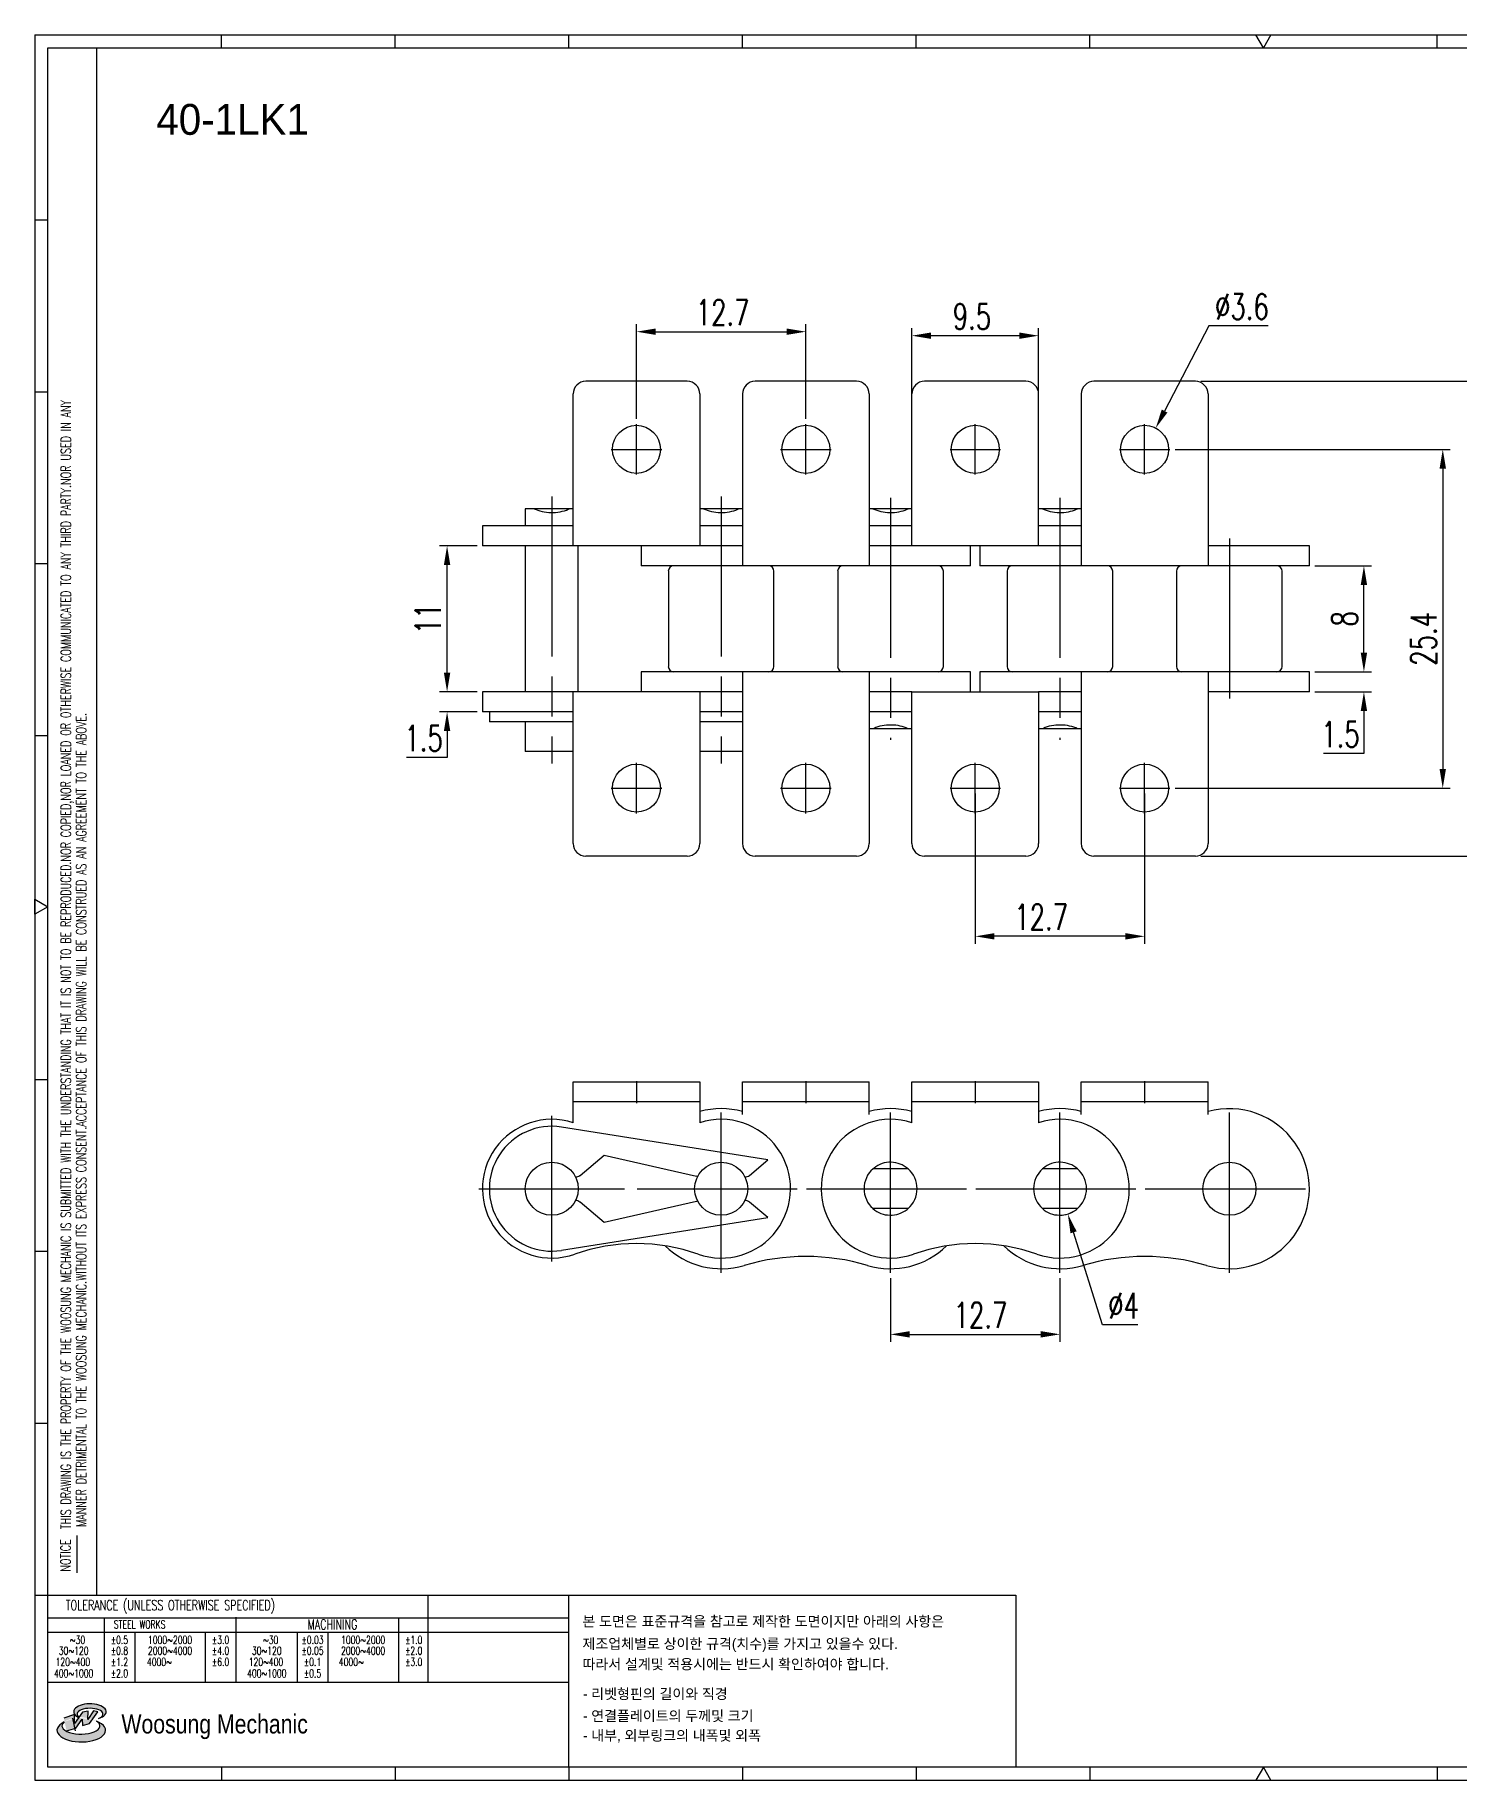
# Model space of a CAD drawing. Header units: millimetres. Extents: x 333 to 518, y 59 to 190.
# Drawn here: x 333.5 to 440.2, y 59.1 to 189.9 of the extents above; entities that cross this region are included whole.
import ezdxf
from ezdxf.enums import TextEntityAlignment as Align

# ---------------------------------------------------------------- set-up
doc = ezdxf.new("R2010")
doc.units = ezdxf.units.MM
doc.linetypes.add('AM_ISO08W050', pattern=[18, 12, -1.5, 3, -1.5])
doc.layers.get('Defpoints').update_dxf_attribs({"color": 80})
doc.layers.add('CL1', color=140, linetype='AM_ISO08W050', lineweight=25)
doc.layers.add('S-DIM', color=7, linetype='Continuous')
doc.layers.add('도면레이아웃', color=7, linetype='Continuous')
doc.styles.add('HKD_ST2', font='romans.shx', dxfattribs={"width": 0.7, "height": 4, "bigfont": '@extfont2.shx'})
doc.styles.add('HSG', font='SIMPLEX.shx', dxfattribs={"width": 0.7, "bigfont": 'HSG.shx'})
doc.styles.add('MtXpl_', font='Gulim.ttf')
doc.styles.add('SLDTEXTSTYLE4', font='arial.ttf', dxfattribs={"width": 0.8})
doc.dimstyles.new('AP0.8', dxfattribs={"dimscale": 0.8, "dimtxt": 2.4, "dimasz": 1.8, "dimexe": 0.7, "dimexo": 0.5, "dimgap": 0.6, "dimtad": 1, "dimtoh": 1, "dimdec": 1, "dimrnd": 0.01, "dimzin": 9, "dimdsep": 46, "dimtxsty": 'HSG', "dimcen": 0, "dimclrd": 251, "dimclre": 251, "dimclrt": 60, "dimazin": 2, "dimtp": 1, "dimtm": 1, "dimtfac": 0.5, "dimtdec": 1, "dimtofl": 0, "dimtmove": 0, "dimatfit": 3, "dimfxl": 0, "dimtvp": 1, "dimtolj": 2, "dimlwd": -1, "dimlwe": -1, "dimarcsym": 0})

# ---------------------------------------------------------------- blocks, each defined once
blk = doc.blocks.new('MAST')
at = {"layer": '도면레이아웃'}
h = blk.add_hatch(color=10, dxfattribs=at)
h.paths.add_polyline_path([(1.544, 35.177), (1.554, 34.966), (1.779, 35.034), (2.054, 35.422), (1.908, 35.446), (1.728, 35.167), (1.741, 35.439), (1.547, 35.405), (1.292, 35.041), (1.295, 35.33), (0.943, 35.208), (1.03, 34.8), (1.336, 34.885)])
edge = h.paths.add_edge_path()
edge.add_ellipse((1.795, 35.421), major_axis=(-0.53, 0), ratio=0.487785, start_angle=122.3607, end_angle=403.3957)
edge.add_line((1.411, 35.244), (1.419, 35.261))
edge.add_ellipse((1.798, 35.344), major_axis=(-0.423, 0), ratio=0.444396, start_angle=131.5898, end_angle=386.1941, ccw=False)
edge = h.paths.add_edge_path()
edge.add_ellipse((1.512, 34.815), major_axis=(-0.793, 0), ratio=0.480113, start_angle=314.6763, end_angle=590.8521)
edge.add_ellipse((1.501, 34.958), major_axis=(-0.62, 0), ratio=0.43311, start_angle=331.7024, end_angle=574.4249, ccw=False)
at = {"color": 140}
for p, q in [((0, 90.118), (80.15, 90.118)), ((0, 90.118), (0, 33.191)), ((0, 33.191), (80.15, 33.191))]:
    blk.add_line(p, q, dxfattribs=at)
for p, q in [((6.089, 89.693), (6.089, 90.118)), ((11.753, 89.693), (11.753, 90.118)), ((17.418, 89.693), (17.418, 90.118)), ((23.082, 89.693), (23.082, 90.118)), ((28.746, 89.693), (28.746, 90.118)), ((34.411, 89.693), (34.411, 90.118)), ((45.739, 89.693), (45.739, 90.118)), ((0, 84.085), (0.425, 84.085)), ((0, 78.478), (0.425, 78.478)), ((0, 72.87), (0.425, 72.87)), ((0, 67.262), (0.425, 67.262)), ((0, 56.047), (0.425, 56.047)), ((0, 50.439), (0.425, 50.439)), ((0, 44.832), (0.425, 44.832)), ((1.377, 39.947), (1.377, 41.174)), ((0, 39.224), (0.425, 39.224)), ((6.089, 33.616), (6.089, 33.191)), ((11.753, 33.616), (11.753, 33.191)), ((17.418, 33.616), (17.418, 33.191)), ((23.082, 33.616), (23.082, 33.191)), ((28.746, 33.616), (28.746, 33.191)), ((34.411, 33.616), (34.411, 33.191)), ((45.739, 33.616), (45.739, 33.191))]:
    blk.add_line(p, q)
at = {"color": 2}
for p, q in [((2.017, 39.224), (2.017, 89.693)), ((0.425, 39.224), (17.418, 39.224)), ((12.816, 39.224), (12.816, 36.382)), ((17.418, 33.616), (17.418, 39.224)), ((0.425, 38.487), (17.418, 38.487)), ((2.257, 38.487), (2.257, 36.382)), ((6.557, 38.5), (6.557, 36.382)), ((11.857, 38.487), (11.857, 36.382)), ((0.425, 38.012), (17.418, 38.012)), ((3.257, 38.012), (3.257, 36.382)), ((5.557, 38.012), (5.557, 36.382)), ((8.557, 38.012), (8.557, 36.382)), ((9.557, 38.026), (9.557, 36.382)), ((0.425, 36.382), (17.418, 36.382))]:
    blk.add_line(p, q, dxfattribs=at)
for points in [[(40.075, 89.693), (39.83, 90.118), (40.32, 90.118)], [(0.425, 61.679), (0, 61.433), (0, 61.924)], [(40.075, 33.616), (39.83, 33.191), (40.32, 33.191)]]:
    blk.add_lwpolyline(points, close=True)
at = {"color": 140}
blk.add_lwpolyline([(0.425, 89.693), (79.725, 89.693), (79.725, 33.616), (0.425, 33.616)], close=True, dxfattribs=at)
at = {"layer": '도면레이아웃'}
for p, q in [((1.295, 35.33), (0.943, 35.208)), ((1.547, 35.405), (1.292, 35.041)), ((1.292, 35.041), (1.295, 35.33)), ((1.741, 35.439), (1.547, 35.405)), ((1.908, 35.446), (1.728, 35.167)), ((1.728, 35.167), (1.741, 35.439)), ((1.779, 35.034), (2.054, 35.422)), ((2.054, 35.422), (1.908, 35.446)), ((1.03, 34.8), (1.336, 34.885)), ((1.224, 35.208), (1.311, 34.8)), ((1.224, 35.208), (1.224, 35.208)), ((1.336, 34.885), (1.544, 35.177)), ((1.419, 35.261), (1.411, 35.244)), ((1.544, 35.177), (1.554, 34.966)), ((1.554, 34.966), (1.779, 35.034))]:
    blk.add_line(p, q, dxfattribs=at)
for centre, major_axis, ratio, start_param, end_param in [((1.795, 35.421), (-0.53, 0), 0.487785, 2.135596, 7.040584), ((1.798, 35.344), (-0.423, 0), 0.444396, 2.296675, 6.740358), ((1.512, 34.815), (-0.793, 0), 0.480113, 5.492138, 10.312315), ((1.501, 34.958), (-0.62, 0), 0.43311, 5.789299, 10.025607)]:
    blk.add_ellipse(centre, major_axis=major_axis, ratio=ratio, start_param=start_param, end_param=end_param, dxfattribs=at)
at = {"color": 6, "style": 'HKD_ST2', "width": 0.7}
for s, p in [(' THIS DRAWING IS THE PROPERTY OF THE WOOSUNG MECHANIC IS SUBMITTED WITH THE UNDERSTANDING THAT IT IS NOT TO BE REPRODUCED.NOR COPIED,NOR LOANED OR OTHERWISE COMMUNICATED TO ANY THIRD PARTY.NOR USED IN ANY', (1.173, 41.217)), ('MANNER DETRIMENTAL TO THE WOOSUNG MECHANIC.WITHOUT ITS EXPRESS CONSENT.ACCEPTANCE OF THIS DRAWING WILL BE CONSTRUED AS AN AGREEMENT TO THE ABOVE.', (1.672, 41.447))]:
    blk.add_text(s, height=0.326266, rotation=90, dxfattribs=at).set_placement(p)
at = {"style": 'HKD_ST2', "width": 0.7}
blk.add_text('NOTICE', height=0.3263, rotation=90, dxfattribs=at).set_placement((1.163, 39.988))
blk.add_text('TOLERANCE (UNLESS OTHERWISE SPECIFIED)', height=0.32627, dxfattribs=at).set_placement((4.417, 38.896), align=Align.MIDDLE_CENTER)
at = {"color": 4, "style": 'HKD_ST2', "width": 0.7}
for s, height, p in [('STEEL WORKS', 0.26101, (3.416, 38.268)), ('MACHINING', 0.3263, (9.707, 38.27)), ('%%P0.5', 0.261, (2.757, 37.762)), ('%%P3.0', 0.261, (6.057, 37.762)), ('%%P0.03', 0.261, (9.057, 37.762)), ('%%P1.0', 0.261, (12.357, 37.762)), ('%%P0.8', 0.261, (2.757, 37.411)), ('%%P1.2', 0.261, (2.757, 37.045)), ('%%P4.0', 0.261, (6.057, 37.411)), ('%%P6.0', 0.261, (6.057, 37.045)), ('%%P0.05', 0.261, (9.057, 37.411)), ('%%P0.1', 0.261, (9.057, 37.045)), ('%%P2.0', 0.261, (12.357, 37.411)), ('%%P3.0', 0.261, (12.357, 37.045)), ('%%P2.0', 0.261, (2.757, 36.67)), ('%%P0.5', 0.261, (9.057, 36.67))]:
    blk.add_text(s, height=height, dxfattribs=at).set_placement(p, align=Align.MIDDLE)
for s, height, p in [('%%12630', 0.261, (1.389, 37.762)), ('1000%%1262000', 0.26101, (4.407, 37.762)), ('%%12630', 0.261, (7.689, 37.762)), ('1000%%1262000', 0.26101, (10.707, 37.762)), ('120%%126400', 0.26101, (1.237, 37.045)), ('30%%126120', 0.261, (1.263, 37.411)), ('4000%%126', 0.261, (4.061, 37.045)), ('2000%%1264000', 0.26101, (4.407, 37.411)), ('120%%126400', 0.26101, (7.537, 37.045)), ('30%%126120', 0.261, (7.563, 37.411)), ('4000%%126', 0.261, (10.321, 37.045)), ('2000%%1264000', 0.26101, (10.707, 37.411)), ('400%%1261000', 0.26101, (1.263, 36.67)), ('400%%1261000', 0.26101, (7.563, 36.67))]:
    blk.add_text(s, height=height, dxfattribs=at).set_placement(p, align=Align.MIDDLE_CENTER)
at = {"color": 1, "style": 'SLDTEXTSTYLE4', "width": 0.8}
blk.add_text('Woosung Mechanic', height=0.61957, dxfattribs=at).set_placement((2.822, 34.711))
blk = doc.blocks.new('*D2')
at = {"layer": 'Defpoints', "color": 0, "transparency": 16777216}
for p in [(429.02, 142.14), (433.11, 142.14), (429.02, 140.64)]:
    blk.add_point(p, dxfattribs=at)
at = {"layer": 'S-DIM', "color": 251, "linetype": 'ByBlock', "transparency": 16777216}
for p, q in [((433.11, 143.58), (433.11, 145.02)), ((429.42, 142.14), (433.67, 142.14)), ((429.42, 140.64), (433.67, 140.64)), ((433.11, 139.2), (433.11, 136.01)), ((433.11, 136.01), (430.07, 136.01))]:
    blk.add_line(p, q, dxfattribs=at)
at = {"layer": 'S-DIM', "color": 251, "transparency": 16777216}
for points in [[(432.87, 143.58), (433.35, 143.58), (433.11, 142.14)], [(432.87, 139.2), (433.35, 139.2), (433.11, 140.64)]]:
    blk.add_solid(points, dxfattribs=at)
at = {"layer": 'S-DIM', "color": 60, "transparency": 16777216, "insert": (431.35, 137.45), "char_height": 1.92, "attachment_point": 5, "style": 'HSG'}
blk.add_mtext('\\A2;1.5', dxfattribs=at)
blk = doc.blocks.new('*D3')
at = {"layer": 'Defpoints', "color": 0, "transparency": 16777216}
for p in [(429.02, 150.09), (433.11, 150.09), (429.02, 142.14)]:
    blk.add_point(p, dxfattribs=at)
at = {"layer": 'S-DIM', "color": 251, "linetype": 'ByBlock', "transparency": 16777216}
for p, q in [((429.42, 150.09), (433.67, 150.09)), ((433.11, 143.58), (433.11, 148.65)), ((429.42, 142.14), (433.67, 142.14))]:
    blk.add_line(p, q, dxfattribs=at)
at = {"layer": 'S-DIM', "color": 251, "transparency": 16777216}
for points in [[(432.87, 148.65), (433.35, 148.65), (433.11, 150.09)], [(432.87, 143.58), (433.35, 143.58), (433.11, 142.14)]]:
    blk.add_solid(points, dxfattribs=at)
at = {"layer": 'S-DIM', "color": 60, "transparency": 16777216, "insert": (431.67, 146.12), "char_height": 1.92, "attachment_point": 5, "rotation": 90, "style": 'HSG'}
blk.add_mtext('\\A2;8', dxfattribs=at)
blk = doc.blocks.new('*D4')
at = {"layer": 'Defpoints', "color": 0, "transparency": 16777216}
for p in [(418.56, 158.82), (418.56, 133.42), (439.02, 133.42)]:
    blk.add_point(p, dxfattribs=at)
at = {"layer": 'S-DIM', "color": 251, "linetype": 'ByBlock', "transparency": 16777216}
for p, q in [((418.96, 158.82), (439.58, 158.82)), ((439.02, 157.38), (439.02, 134.86)), ((418.96, 133.42), (439.58, 133.42))]:
    blk.add_line(p, q, dxfattribs=at)
at = {"layer": 'S-DIM', "color": 251, "transparency": 16777216}
for points in [[(438.78, 157.38), (439.26, 157.38), (439.02, 158.82)], [(438.78, 134.86), (439.26, 134.86), (439.02, 133.42)]]:
    blk.add_solid(points, dxfattribs=at)
at = {"layer": 'S-DIM', "color": 60, "transparency": 16777216, "insert": (437.58, 144.61), "char_height": 1.92, "attachment_point": 5, "rotation": 90, "style": 'HSG'}
blk.add_mtext('\\A2;25.4', dxfattribs=at)
blk = doc.blocks.new('*D5')
at = {"layer": 'Defpoints', "color": 0, "transparency": 16777216}
for p in [(420.47, 163.92), (420.47, 128.32), (444.03, 128.32)]:
    blk.add_point(p, dxfattribs=at)
at = {"layer": 'S-DIM', "color": 251, "linetype": 'ByBlock', "transparency": 16777216}
for p, q in [((420.87, 163.92), (444.59, 163.92)), ((444.03, 162.48), (444.03, 129.76)), ((420.87, 128.32), (444.59, 128.32))]:
    blk.add_line(p, q, dxfattribs=at)
at = {"layer": 'S-DIM', "color": 251, "transparency": 16777216}
for points in [[(443.79, 162.48), (444.27, 162.48), (444.03, 163.92)], [(443.79, 129.76), (444.27, 129.76), (444.03, 128.32)]]:
    blk.add_solid(points, dxfattribs=at)
at = {"layer": 'S-DIM', "color": 60, "transparency": 16777216, "insert": (442.59, 144.89), "char_height": 1.92, "attachment_point": 5, "rotation": 90, "style": 'HSG'}
blk.add_mtext('\\A2;35.6', dxfattribs=at)
blk = doc.blocks.new('*D6')
at = {"layer": 'Defpoints', "color": 0, "transparency": 16777216}
for p in [(417.5, 160.41), (415.83, 157.22)]:
    blk.add_point(p, dxfattribs=at)
at = {"layer": 'S-DIM', "color": 251, "linetype": 'ByBlock', "transparency": 16777216}
for p, q in [((421.49, 168.07), (418.17, 161.69)), ((425.94, 168.07), (421.49, 168.07))]:
    blk.add_line(p, q, dxfattribs=at)
at = {"layer": 'S-DIM', "color": 251, "transparency": 16777216}
blk.add_solid([(417.95, 161.8), (418.38, 161.58), (417.5, 160.41)], dxfattribs=at)
at = {"layer": 'S-DIM', "color": 60, "transparency": 16777216, "insert": (423.96, 169.51), "char_height": 1.92, "attachment_point": 5, "style": 'HSG'}
blk.add_mtext('\\A2;∅3.6', dxfattribs=at)
blk = doc.blocks.new('*D7')
at = {"layer": 'Defpoints', "color": 0, "transparency": 16777216}
for p in [(364.37, 140.64), (367.02, 140.64), (367.02, 139.14)]:
    blk.add_point(p, dxfattribs=at)
at = {"layer": 'S-DIM', "color": 251, "linetype": 'ByBlock', "transparency": 16777216}
for p, q in [((364.37, 142.08), (364.37, 143.52)), ((366.62, 140.64), (363.81, 140.64)), ((366.62, 139.14), (363.81, 139.14)), ((364.37, 137.7), (364.37, 135.72)), ((364.37, 135.72), (361.33, 135.72))]:
    blk.add_line(p, q, dxfattribs=at)
at = {"layer": 'S-DIM', "color": 251, "transparency": 16777216}
for points in [[(364.13, 142.08), (364.61, 142.08), (364.37, 140.64)], [(364.13, 137.7), (364.61, 137.7), (364.37, 139.14)]]:
    blk.add_solid(points, dxfattribs=at)
at = {"layer": 'S-DIM', "color": 60, "transparency": 16777216, "insert": (362.61, 137.16), "char_height": 1.92, "attachment_point": 5, "style": 'HSG'}
blk.add_mtext('\\A2;1.5', dxfattribs=at)
blk = doc.blocks.new('*D8')
at = {"layer": 'Defpoints', "color": 0, "transparency": 16777216}
for p in [(364.37, 151.59), (367.02, 151.59), (367.02, 140.64)]:
    blk.add_point(p, dxfattribs=at)
at = {"layer": 'S-DIM', "color": 251, "linetype": 'ByBlock', "transparency": 16777216}
for p, q in [((366.62, 151.59), (363.81, 151.59)), ((364.37, 142.08), (364.37, 150.15)), ((366.62, 140.64), (363.81, 140.64))]:
    blk.add_line(p, q, dxfattribs=at)
at = {"layer": 'S-DIM', "color": 251, "transparency": 16777216}
for points in [[(364.13, 150.15), (364.61, 150.15), (364.37, 151.59)], [(364.13, 142.08), (364.61, 142.08), (364.37, 140.64)]]:
    blk.add_solid(points, dxfattribs=at)
at = {"layer": 'S-DIM', "color": 60, "transparency": 16777216, "insert": (362.93, 146.12), "char_height": 1.92, "attachment_point": 5, "rotation": 90, "style": 'HSG'}
blk.add_mtext('\\A2;11', dxfattribs=at)
blk = doc.blocks.new('*D9')
at = {"layer": 'Defpoints', "color": 0, "transparency": 16777216}
for p in [(403.97, 133.42), (416.67, 133.42), (403.97, 122.31)]:
    blk.add_point(p, dxfattribs=at)
at = {"layer": 'S-DIM', "color": 251, "linetype": 'ByBlock', "transparency": 16777216}
for p, q in [((403.97, 133.02), (403.97, 121.75)), ((416.67, 133.02), (416.67, 121.75)), ((415.23, 122.31), (405.41, 122.31))]:
    blk.add_line(p, q, dxfattribs=at)
at = {"layer": 'S-DIM', "color": 251, "transparency": 16777216}
for points in [[(405.41, 122.55), (405.41, 122.07), (403.97, 122.31)], [(415.23, 122.55), (415.23, 122.07), (416.67, 122.31)]]:
    blk.add_solid(points, dxfattribs=at)
at = {"layer": 'S-DIM', "color": 60, "transparency": 16777216, "insert": (408.91, 123.75), "char_height": 1.92, "attachment_point": 5, "style": 'HSG'}
blk.add_mtext('\\A2;12.7', dxfattribs=at)
blk = doc.blocks.new('*D10')
at = {"layer": 'Defpoints', "color": 0, "transparency": 16777216}
for p in [(397.62, 97.09), (410.32, 97.09), (410.32, 92.47)]:
    blk.add_point(p, dxfattribs=at)
at = {"layer": 'S-DIM', "color": 251, "linetype": 'ByBlock', "transparency": 16777216}
for p, q in [((397.62, 96.69), (397.62, 91.91)), ((410.32, 96.69), (410.32, 91.91)), ((399.06, 92.47), (408.88, 92.47))]:
    blk.add_line(p, q, dxfattribs=at)
at = {"layer": 'S-DIM', "color": 251, "transparency": 16777216}
for points in [[(399.06, 92.71), (399.06, 92.23), (397.62, 92.47)], [(408.88, 92.71), (408.88, 92.23), (410.32, 92.47)]]:
    blk.add_solid(points, dxfattribs=at)
at = {"layer": 'S-DIM', "color": 60, "transparency": 16777216, "insert": (404.36, 93.91), "char_height": 1.92, "attachment_point": 5, "style": 'HSG'}
blk.add_mtext('\\A2;12.7', dxfattribs=at)
blk = doc.blocks.new('*D11')
at = {"layer": 'Defpoints', "color": 0, "transparency": 16777216}
for p in [(409.72, 105.28), (410.91, 101.49)]:
    blk.add_point(p, dxfattribs=at)
at = {"layer": 'S-DIM', "color": 251, "linetype": 'ByBlock', "transparency": 16777216}
for p, q in [((413.52, 93.19), (411.34, 100.12)), ((416.17, 93.19), (413.52, 93.19))]:
    blk.add_line(p, q, dxfattribs=at)
blk.add_arc((410.32, 103.39), 1.99, 271.2555, 299.8639, dxfattribs=at)
at = {"layer": 'S-DIM', "color": 251, "transparency": 16777216}
blk.add_solid([(411.57, 100.19), (411.11, 100.05), (410.91, 101.49)], dxfattribs=at)
at = {"layer": 'S-DIM', "color": 60, "transparency": 16777216, "insert": (415.09, 94.63), "char_height": 1.92, "attachment_point": 5, "style": 'HSG'}
blk.add_mtext('\\A2;∅4', dxfattribs=at)
blk = doc.blocks.new('*D16')
at = {"layer": 'Defpoints', "color": 0, "transparency": 16777216}
for p in [(399.22, 167.34), (399.22, 161.6), (408.72, 161.6)]:
    blk.add_point(p, dxfattribs=at)
at = {"layer": 'S-DIM', "color": 251, "linetype": 'ByBlock', "transparency": 16777216}
for p, q in [((399.22, 162), (399.22, 167.9)), ((408.72, 162), (408.72, 167.9)), ((407.28, 167.34), (400.66, 167.34))]:
    blk.add_line(p, q, dxfattribs=at)
at = {"layer": 'S-DIM', "color": 251, "transparency": 16777216}
for points in [[(400.66, 167.58), (400.66, 167.1), (399.22, 167.34)], [(407.28, 167.58), (407.28, 167.1), (408.72, 167.34)]]:
    blk.add_solid(points, dxfattribs=at)
at = {"layer": 'S-DIM', "color": 60, "transparency": 16777216, "insert": (403.72, 168.78), "char_height": 1.92, "attachment_point": 5, "style": 'HSG'}
blk.add_mtext('\\A2;9.5', dxfattribs=at)
blk = doc.blocks.new('*D17')
at = {"layer": 'Defpoints', "color": 0, "transparency": 16777216}
for p in [(391.27, 167.64), (378.57, 160.71), (391.27, 160.71)]:
    blk.add_point(p, dxfattribs=at)
at = {"layer": 'S-DIM', "color": 251, "linetype": 'ByBlock', "transparency": 16777216}
for p, q in [((378.57, 161.11), (378.57, 168.2)), ((380.01, 167.64), (389.83, 167.64)), ((391.27, 161.11), (391.27, 168.2))]:
    blk.add_line(p, q, dxfattribs=at)
at = {"layer": 'S-DIM', "color": 251, "transparency": 16777216}
for points in [[(380.01, 167.88), (380.01, 167.4), (378.57, 167.64)], [(389.83, 167.88), (389.83, 167.4), (391.27, 167.64)]]:
    blk.add_solid(points, dxfattribs=at)
at = {"layer": 'S-DIM', "color": 60, "transparency": 16777216, "insert": (385.03, 169.08), "char_height": 1.92, "attachment_point": 5, "style": 'HSG'}
blk.add_mtext('\\A2;12.7', dxfattribs=at)

msp = doc.modelspace()

# ---------------------------------------------------------------- linework, layer by layer
for p, q in [((382.37, 163.92), (374.77, 163.92)), ((395.07, 163.92), (387.47, 163.92)), ((407.77, 163.92), (400.17, 163.92)), ((420.47, 163.92), (412.87, 163.92)), ((373.82, 151.59), (373.82, 162.97)), ((383.32, 162.97), (383.32, 151.59)), ((386.52, 162.97), (386.52, 150.09)), ((396.02, 162.97), (396.02, 150.09)), ((399.22, 151.59), (399.22, 162.97)), ((408.72, 151.59), (408.72, 162.97)), ((411.92, 162.97), (411.92, 150.09)), ((421.42, 162.97), (421.42, 150.09)), ((373.82, 153.09), (367.02, 153.09)), ((367.02, 153.09), (367.02, 151.59)), ((370.23, 154.37), (370.23, 153.09)), ((373.82, 154.37), (370.23, 154.37)), ((370.9, 154.37), (371.04, 154.3)), ((371.04, 154.3), (371.18, 154.25)), ((371.18, 154.25), (371.33, 154.2)), ((371.33, 154.2), (371.49, 154.16)), ((371.49, 154.16), (371.66, 154.13)), ((371.66, 154.13), (371.82, 154.1)), ((371.82, 154.1), (372, 154.09)), ((372, 154.09), (372.17, 154.08)), ((372.17, 154.08), (372.34, 154.08)), ((372.34, 154.08), (372.51, 154.09)), ((372.51, 154.09), (372.68, 154.11)), ((372.68, 154.11), (372.85, 154.14)), ((372.85, 154.14), (373.01, 154.18)), ((373.01, 154.18), (373.17, 154.22)), ((373.17, 154.22), (373.32, 154.27)), ((373.32, 154.27), (373.46, 154.33)), ((373.46, 154.33), (373.53, 154.37)), ((386.52, 154.37), (383.32, 154.37)), ((386.52, 153.09), (383.32, 153.09)), ((383.6, 154.37), (383.74, 154.3)), ((383.74, 154.3), (383.88, 154.25)), ((383.88, 154.25), (384.03, 154.2)), ((384.03, 154.2), (384.19, 154.16)), ((384.19, 154.16), (384.36, 154.13)), ((384.36, 154.13), (384.52, 154.1)), ((384.52, 154.1), (384.7, 154.09)), ((384.7, 154.09), (384.87, 154.08)), ((384.87, 154.08), (385.04, 154.08)), ((385.04, 154.08), (385.21, 154.09)), ((385.21, 154.09), (385.38, 154.11)), ((385.38, 154.11), (385.55, 154.14)), ((385.55, 154.14), (385.71, 154.18)), ((385.71, 154.18), (385.87, 154.22)), ((385.87, 154.22), (386.02, 154.27)), ((386.02, 154.27), (386.16, 154.33)), ((386.16, 154.33), (386.23, 154.37)), ((399.22, 154.37), (396.02, 154.37)), ((399.22, 153.09), (396.02, 153.09)), ((396.3, 154.37), (396.44, 154.3)), ((396.44, 154.3), (396.58, 154.25)), ((396.58, 154.25), (396.73, 154.2)), ((396.73, 154.2), (396.89, 154.16)), ((396.89, 154.16), (397.06, 154.13)), ((397.06, 154.13), (397.22, 154.1)), ((397.22, 154.1), (397.4, 154.09)), ((397.4, 154.09), (397.57, 154.08)), ((397.57, 154.08), (397.74, 154.08)), ((397.74, 154.08), (397.91, 154.09)), ((397.91, 154.09), (398.08, 154.11)), ((398.08, 154.11), (398.25, 154.14)), ((398.25, 154.14), (398.41, 154.18)), ((398.41, 154.18), (398.57, 154.22)), ((398.57, 154.22), (398.72, 154.27)), ((398.72, 154.27), (398.86, 154.33)), ((398.86, 154.33), (398.93, 154.37)), ((411.92, 154.37), (408.72, 154.37)), ((411.92, 153.09), (408.72, 153.09)), ((409, 154.37), (409.14, 154.3)), ((409.14, 154.3), (409.28, 154.25)), ((409.28, 154.25), (409.43, 154.2)), ((409.43, 154.2), (409.59, 154.16)), ((409.59, 154.16), (409.76, 154.13)), ((409.76, 154.13), (409.92, 154.1)), ((409.92, 154.1), (410.1, 154.09)), ((410.1, 154.09), (410.27, 154.08)), ((410.27, 154.08), (410.44, 154.08)), ((410.44, 154.08), (410.61, 154.09)), ((410.61, 154.09), (410.78, 154.11)), ((410.78, 154.11), (410.95, 154.14)), ((410.95, 154.14), (411.11, 154.18)), ((411.11, 154.18), (411.27, 154.22)), ((411.27, 154.22), (411.42, 154.27)), ((411.42, 154.27), (411.56, 154.33)), ((411.56, 154.33), (411.63, 154.37)), ((383.32, 151.59), (367.02, 151.59)), ((370.23, 151.59), (370.23, 140.64)), ((374.2, 140.64), (374.2, 151.59)), ((378.92, 151.59), (378.92, 150.09)), ((386.52, 151.59), (383.32, 151.59)), ((399.22, 151.59), (396.02, 151.59)), ((408.72, 151.59), (399.22, 151.59)), ((403.62, 150.09), (403.62, 151.59)), ((404.32, 151.59), (404.32, 150.09)), ((411.92, 151.59), (408.72, 151.59)), ((429.02, 151.59), (421.42, 151.59)), ((429.02, 150.09), (429.02, 151.59)), ((403.62, 150.09), (378.92, 150.09)), ((380.96, 149.69), (380.96, 142.54)), ((388.88, 142.54), (388.88, 149.69)), ((393.66, 149.69), (393.66, 142.54)), ((401.58, 142.54), (401.58, 149.69)), ((429.02, 150.09), (404.32, 150.09)), ((406.36, 149.69), (406.36, 142.54)), ((414.28, 142.54), (414.28, 149.69)), ((419.06, 149.69), (419.06, 142.54)), ((426.98, 142.54), (426.98, 149.69)), ((403.62, 142.14), (378.92, 142.14)), ((378.92, 142.14), (378.92, 140.64)), ((386.52, 142.14), (386.52, 129.27)), ((396.02, 142.14), (396.02, 129.27)), ((403.62, 140.64), (403.62, 142.14)), ((429.02, 142.14), (404.32, 142.14)), ((404.32, 142.14), (404.32, 140.64)), ((411.92, 142.14), (411.92, 129.27)), ((421.42, 142.14), (421.42, 129.27)), ((429.02, 140.64), (429.02, 142.14)), ((383.32, 140.64), (367.02, 140.64)), ((367.02, 140.64), (367.02, 139.14)), ((373.82, 129.27), (373.82, 140.64)), ((386.52, 140.64), (383.32, 140.64)), ((383.32, 140.64), (383.32, 129.27)), ((399.22, 140.64), (396.02, 140.64)), ((399.22, 129.27), (399.22, 140.64)), ((399.22, 140.64), (408.72, 140.64)), ((411.92, 140.64), (408.72, 140.64)), ((408.72, 140.64), (408.72, 129.27)), ((429.02, 140.64), (421.42, 140.64)), ((373.82, 139.14), (367.02, 139.14)), ((367.54, 139.14), (367.54, 138.39)), ((386.52, 139.14), (383.32, 139.14)), ((399.22, 139.14), (396.02, 139.14)), ((411.92, 139.14), (408.72, 139.14)), ((373.82, 138.39), (367.54, 138.39)), ((370.23, 138.39), (370.23, 136.17)), ((386.52, 138.39), (383.32, 138.39)), ((399.22, 137.87), (396.02, 137.87)), ((396.38, 137.9), (396.3, 137.87)), ((396.52, 137.96), (396.38, 137.9)), ((396.67, 138.01), (396.52, 137.96)), ((396.82, 138.06), (396.67, 138.01)), ((396.98, 138.09), (396.82, 138.06)), ((397.15, 138.12), (396.98, 138.09)), ((397.32, 138.14), (397.15, 138.12)), ((397.49, 138.15), (397.32, 138.14)), ((397.67, 138.15), (397.49, 138.15)), ((397.84, 138.15), (397.67, 138.15)), ((398.01, 138.13), (397.84, 138.15)), ((398.18, 138.11), (398.01, 138.13)), ((398.34, 138.07), (398.18, 138.11)), ((398.5, 138.03), (398.34, 138.07)), ((398.65, 137.98), (398.5, 138.03)), ((398.8, 137.93), (398.65, 137.98)), ((398.93, 137.87), (398.8, 137.93)), ((411.92, 137.87), (408.72, 137.87)), ((409.08, 137.9), (409, 137.87)), ((409.22, 137.96), (409.08, 137.9)), ((409.37, 138.01), (409.22, 137.96)), ((409.52, 138.06), (409.37, 138.01)), ((409.68, 138.09), (409.52, 138.06)), ((409.85, 138.12), (409.68, 138.09)), ((410.02, 138.14), (409.85, 138.12)), ((410.19, 138.15), (410.02, 138.14)), ((410.37, 138.15), (410.19, 138.15)), ((410.54, 138.15), (410.37, 138.15)), ((410.71, 138.13), (410.54, 138.15)), ((410.88, 138.11), (410.71, 138.13)), ((411.04, 138.07), (410.88, 138.11)), ((411.2, 138.03), (411.04, 138.07)), ((411.35, 137.98), (411.2, 138.03)), ((411.5, 137.93), (411.35, 137.98)), ((411.63, 137.87), (411.5, 137.93)), ((373.82, 136.17), (370.23, 136.17)), ((386.52, 136.17), (383.32, 136.17)), ((382.37, 128.32), (374.77, 128.32)), ((395.07, 128.32), (387.47, 128.32)), ((407.77, 128.32), (400.17, 128.32)), ((420.47, 128.32), (412.87, 128.32)), ((373.82, 111.39), (383.32, 111.39)), ((373.82, 108.34), (373.82, 111.39)), ((383.32, 111.39), (383.32, 108.34)), ((386.52, 108.94), (386.52, 111.39)), ((386.52, 111.39), (396.02, 111.39)), ((396.02, 108.94), (396.02, 111.39)), ((399.22, 111.39), (408.72, 111.39)), ((399.22, 108.34), (399.22, 111.39)), ((408.72, 111.39), (408.72, 108.34)), ((411.92, 108.94), (411.92, 111.39)), ((411.92, 111.39), (421.42, 111.39)), ((421.42, 108.94), (421.42, 111.39)), ((383.32, 109.89), (373.82, 109.89)), ((396.02, 109.89), (386.52, 109.89)), ((408.72, 109.89), (399.22, 109.89)), ((421.42, 109.89), (411.92, 109.89)), ((388.43, 105.56), (372.95, 108.01)), ((374.34, 104.39), (376.16, 105.91)), ((376.16, 105.91), (383.07, 104.34)), ((387.04, 104.39), (388.43, 105.56)), ((396.38, 104.94), (396.3, 104.88)), ((398.93, 104.88), (396.3, 104.88)), ((396.52, 105.04), (396.38, 104.94)), ((396.67, 105.13), (396.52, 105.04)), ((396.82, 105.21), (396.67, 105.13)), ((396.98, 105.27), (396.82, 105.21)), ((397.15, 105.32), (396.98, 105.27)), ((397.32, 105.35), (397.15, 105.32)), ((397.49, 105.37), (397.32, 105.35)), ((397.67, 105.37), (397.49, 105.37)), ((397.84, 105.36), (397.67, 105.37)), ((398.01, 105.33), (397.84, 105.36)), ((398.18, 105.29), (398.01, 105.33)), ((398.34, 105.24), (398.18, 105.29)), ((398.5, 105.17), (398.34, 105.24)), ((398.65, 105.08), (398.5, 105.17)), ((398.8, 104.99), (398.65, 105.08)), ((398.93, 104.88), (398.8, 104.99)), ((409.08, 104.94), (409, 104.88)), ((411.63, 104.88), (409, 104.88)), ((409.22, 105.04), (409.08, 104.94)), ((409.37, 105.13), (409.22, 105.04)), ((409.52, 105.21), (409.37, 105.13)), ((409.68, 105.27), (409.52, 105.21)), ((409.85, 105.32), (409.68, 105.27)), ((410.02, 105.35), (409.85, 105.32)), ((410.19, 105.37), (410.02, 105.35)), ((410.37, 105.37), (410.19, 105.37)), ((410.54, 105.36), (410.37, 105.37)), ((410.71, 105.33), (410.54, 105.36)), ((410.88, 105.29), (410.71, 105.33)), ((411.04, 105.24), (410.88, 105.29)), ((411.2, 105.17), (411.04, 105.24)), ((411.35, 105.08), (411.2, 105.17)), ((411.5, 104.99), (411.35, 105.08)), ((411.63, 104.88), (411.5, 104.99)), ((376.16, 100.86), (374.34, 102.39)), ((383.07, 102.44), (376.16, 100.86)), ((388.43, 101.22), (387.04, 102.39)), ((372.95, 98.77), (388.43, 101.22)), ((396.3, 101.9), (396.44, 101.79)), ((398.93, 101.9), (396.3, 101.9)), ((396.44, 101.79), (396.58, 101.69)), ((396.58, 101.69), (396.73, 101.61)), ((396.73, 101.61), (396.89, 101.54)), ((396.89, 101.54), (397.06, 101.48)), ((397.06, 101.48), (397.22, 101.44)), ((397.22, 101.44), (397.4, 101.42)), ((397.4, 101.42), (397.57, 101.4)), ((397.57, 101.4), (397.74, 101.41)), ((397.74, 101.41), (397.91, 101.43)), ((397.91, 101.43), (398.08, 101.46)), ((398.08, 101.46), (398.25, 101.51)), ((398.25, 101.51), (398.41, 101.57)), ((398.41, 101.57), (398.57, 101.65)), ((398.57, 101.65), (398.72, 101.73)), ((398.72, 101.73), (398.86, 101.84)), ((398.86, 101.84), (398.93, 101.9)), ((409, 101.9), (409.14, 101.79)), ((411.63, 101.9), (409, 101.9)), ((409.14, 101.79), (409.28, 101.69)), ((409.28, 101.69), (409.43, 101.61)), ((409.43, 101.61), (409.59, 101.54)), ((409.59, 101.54), (409.76, 101.48)), ((409.76, 101.48), (409.92, 101.44)), ((409.92, 101.44), (410.1, 101.42)), ((410.1, 101.42), (410.27, 101.4)), ((410.27, 101.4), (410.44, 101.41)), ((410.44, 101.41), (410.61, 101.43)), ((410.61, 101.43), (410.78, 101.46)), ((410.78, 101.46), (410.95, 101.51)), ((410.95, 101.51), (411.11, 101.57)), ((411.11, 101.57), (411.27, 101.65)), ((411.27, 101.65), (411.42, 101.73)), ((411.42, 101.73), (411.56, 101.84)), ((411.56, 101.84), (411.63, 101.9))]:
    msp.add_line(p, q)
at = {"color": 140}
msp.add_lwpolyline([(373.5, 72.92), (407.01, 72.92), (407.01, 60.03), (373.5, 60.03)], close=True, dxfattribs=at)
for centre, radius in [((378.57, 158.82), 1.8), ((391.27, 158.82), 1.8), ((403.97, 158.82), 1.8), ((416.67, 158.82), 1.8), ((378.57, 133.42), 1.8), ((391.27, 133.42), 1.8), ((403.97, 133.42), 1.8), ((416.67, 133.42), 1.8), ((372.22, 103.39), 1.99), ((384.92, 103.39), 1.99), ((423.02, 103.39), 1.99)]:
    msp.add_circle(centre, radius)
for centre, radius, start, end in [((374.77, 162.97), 0.95, 90, 180), ((382.37, 162.97), 0.95, 0, 90), ((387.47, 162.97), 0.95, 90, 180), ((395.07, 162.97), 0.95, 0, 90), ((400.17, 162.97), 0.95, 90, 180), ((407.77, 162.97), 0.95, 0, 90), ((412.87, 162.97), 0.95, 90, 180), ((420.47, 162.97), 0.95, 0, 90), ((381.35, 149.69), 0.397, 90, 180), ((388.48, 149.69), 0.397, 360, 90), ((394.05, 149.69), 0.397, 90, 180), ((401.18, 149.69), 0.397, 360, 90), ((406.75, 149.69), 0.397, 90, 180), ((413.88, 149.69), 0.397, 360, 90), ((419.45, 149.69), 0.397, 90, 180), ((426.58, 149.69), 0.397, 360, 90), ((381.35, 142.54), 0.397, 180, 270), ((388.48, 142.54), 0.397, 270, 0), ((394.05, 142.54), 0.397, 180, 270), ((401.18, 142.54), 0.397, 270, 0), ((406.75, 142.54), 0.397, 180, 270), ((413.88, 142.54), 0.397, 270, 0), ((419.45, 142.54), 0.397, 180, 270), ((426.58, 142.54), 0.397, 270, 0), ((374.77, 129.27), 0.95, 180, 270), ((382.37, 129.27), 0.95, 270, 0), ((387.47, 129.27), 0.95, 180, 270), ((395.07, 129.27), 0.95, 270, 0), ((400.17, 129.27), 0.95, 180, 270), ((407.77, 129.27), 0.95, 270, 0), ((412.87, 129.27), 0.95, 180, 270), ((420.47, 129.27), 0.95, 270, 0), ((384.92, 103.39), 6, 74.534, 105.466), ((397.62, 103.39), 6, 74.534, 105.466), ((410.32, 103.39), 6, 74.534, 105.466), ((423.02, 103.39), 6, 253.3282, 105.466), ((372.22, 103.39), 5.2, 72.0798, 289.3747), ((372.22, 103.39), 4.68, 81, 279), ((384.92, 103.39), 5.2, 250.6253, 107.9202), ((397.62, 103.39), 5.2, 72.0798, 289.3747), ((410.32, 103.39), 5.2, 250.6253, 107.9202), ((397.62, 103.39), 1.99, 131.4096, 228.5904), ((397.62, 103.39), 1.99, 311.4096, 48.5904), ((410.32, 103.39), 1.98, 131.4096, 228.5904), ((410.32, 103.39), 1.99, 311.4096, 48.5904), ((374, 104.79), 0.52, 269.5113, 310), ((383.18, 104.85), 0.52, 257.155, 268.512), ((386.7, 104.79), 0.52, 269.5113, 310), ((374, 101.99), 0.52, 50, 90.4887), ((383.18, 101.93), 0.52, 91.488, 102.845), ((386.7, 101.99), 0.52, 50, 90.4887), ((378.57, 85.33), 13.94, 70.6253, 109.3747), ((384.92, 103.39), 6, 225.5396, 286.6718), ((391.27, 82.18), 16.13, 73.3282, 106.6718), ((397.62, 103.39), 6, 253.3282, 314.4604), ((403.97, 85.33), 13.94, 70.6253, 109.3747), ((410.32, 103.39), 6, 225.5396, 286.6718), ((416.67, 82.18), 16.13, 73.3282, 106.6718)]:
    msp.add_arc(centre, radius, start, end)
at = {"layer": 'CL1'}
for p, q in [((378.57, 156.93), (378.57, 160.71)), ((391.27, 156.93), (391.27, 160.71)), ((403.97, 156.93), (403.97, 160.71)), ((416.67, 156.93), (416.67, 160.71)), ((376.68, 158.82), (380.46, 158.82)), ((389.38, 158.82), (393.16, 158.82)), ((402.08, 158.82), (405.86, 158.82)), ((414.78, 158.82), (418.56, 158.82)), ((372.22, 155.28), (372.22, 135.26)), ((384.92, 155.28), (384.92, 135.26)), ((397.62, 155.19), (397.62, 137.04)), ((410.32, 155.19), (410.32, 137.04)), ((423.02, 152.14), (423.02, 140.09)), ((378.57, 131.53), (378.57, 135.31)), ((391.27, 131.53), (391.27, 135.31)), ((403.97, 131.53), (403.97, 135.31)), ((416.67, 131.53), (416.67, 135.31)), ((376.68, 133.42), (380.46, 133.42)), ((389.38, 133.42), (393.16, 133.42)), ((402.08, 133.42), (405.86, 133.42)), ((414.78, 133.42), (418.56, 133.42)), ((378.57, 111.46), (378.57, 109.81)), ((391.27, 111.46), (391.27, 109.81)), ((403.97, 111.46), (403.97, 109.81)), ((416.67, 111.46), (416.67, 109.81)), ((372.22, 97.93), (372.22, 108.85)), ((384.92, 97.09), (384.92, 109.69)), ((397.62, 97.09), (397.62, 109.69)), ((410.32, 97.09), (410.32, 109.69)), ((423.02, 97.09), (423.02, 109.69)), ((366.76, 103.39), (377.68, 103.39)), ((378.62, 103.39), (391.22, 103.39)), ((391.32, 103.39), (403.92, 103.39)), ((404.02, 103.39), (416.62, 103.39)), ((416.72, 103.39), (429.32, 103.39))]:
    msp.add_line(p, q, dxfattribs=at)

# ---------------------------------------------------------------- block references
at = {"color": 140, "xscale": 2.29835428307775, "yscale": 2.29835428307775, "zscale": 2.29835428307775}
msp.add_blockref('MAST', (333.47, -17.23), dxfattribs=at)

# ---------------------------------------------------------------- texts
at = {"color": 254, "style": 'MtXpl_'}
msp.add_text('40-1LK1', height=2.313, dxfattribs=at).set_placement((342.57, 182.4))
at = {"color": 140, "style": 'MtXpl_'}
for s, p in [('본 도면은 표준규격을 참고로 제작한 도면이지만 아래의 사항은', (374.52, 70.57)), ('제조업체별로 상이한 규격(치수)를 가지고 있을수 있다.', (374.52, 68.89)), ('따라서 설계및 적용시에는 반드시 확인하여야 합니다.', (374.52, 67.36)), ('- 리벳형핀의 길이와 직경', (374.56, 65.13)), ('- 연결플레이트의 두께및 크기', (374.56, 63.48)), ('- 내부, 외부링크의 내폭및 외폭', (374.56, 62.01))]:
    msp.add_text(s, height=0.771, dxfattribs=at).set_placement(p)

# ---------------------------------------------------------------- dimensions: what is measured, and where the dimension line sits
at = {"layer": 'S-DIM'}
for base, p1, p2, picture, middle in [((391.27, 167.64), (378.57, 160.71), (391.27, 160.71), '*D17', (385.03, 167.64)), ((399.22, 167.34), (408.72, 161.6), (399.22, 161.6), '*D16', (403.72, 167.34)), ((403.97, 122.31), (416.67, 133.42), (403.97, 133.42), '*D9', (408.91, 122.31)), ((410.32, 92.47), (397.62, 97.09), (410.32, 97.09), '*D10', (404.36, 92.47))]:
    dim = msp.add_linear_dim(base=base, p1=p1, p2=p2, dimstyle='AP0.8', dxfattribs=at)
    dim.commit()
    dim.dimension.update_dxf_attribs({"geometry": picture, "text_midpoint": middle, "dimtype": 128})
for p1, p2, picture, middle in [((415.83, 157.22), (417.5, 160.41), '*D6', (423.96, 168.07)), ((409.72, 105.28), (410.91, 101.49), '*D11', (415.09, 93.19))]:
    dim = msp.add_diameter_dim_2p(p1=p1, p2=p2, dimstyle='AP0.8', dxfattribs=at)
    dim.commit()
    dim.dimension.update_dxf_attribs({"geometry": picture, "text_midpoint": middle, "dimtype": 131})
for base, p1, p2, picture, middle in [((444.03, 128.32), (420.47, 163.92), (420.47, 128.32), '*D5', (444.03, 144.89)), ((439.02, 133.42), (418.56, 158.82), (418.56, 133.42), '*D4', (439.02, 144.61)), ((433.11, 142.14), (429.02, 140.64), (429.02, 142.14), '*D2', (431.35, 136.01)), ((364.37, 140.64), (367.02, 139.14), (367.02, 140.64), '*D7', (362.61, 135.72))]:
    dim = msp.add_linear_dim(base=base, p1=p1, p2=p2, angle=90, dimstyle='AP0.8', dxfattribs=at)
    dim.commit()
    dim.dimension.update_dxf_attribs({"geometry": picture, "text_midpoint": middle, "dimtype": 128})
for base, p1, p2, picture, middle in [((364.36879032, 151.59074308), (367.01736702, 140.64074308), (367.01736702, 151.59074308), '*D8', (362.92879032, 146.11574308)), ((433.11086402, 150.09074308), (429.01736702, 142.14074308), (429.01736702, 150.09074308), '*D3', (431.67086402, 146.11574308))]:
    dim = msp.add_linear_dim(base=base, p1=p1, p2=p2, angle=90, dimstyle='AP0.8', override={"dimtmove": 1}, dxfattribs=at)
    dim.commit()
    dim.dimension.update_dxf_attribs({"geometry": picture, "text_midpoint": middle})

doc.saveas('drawing.dxf')
